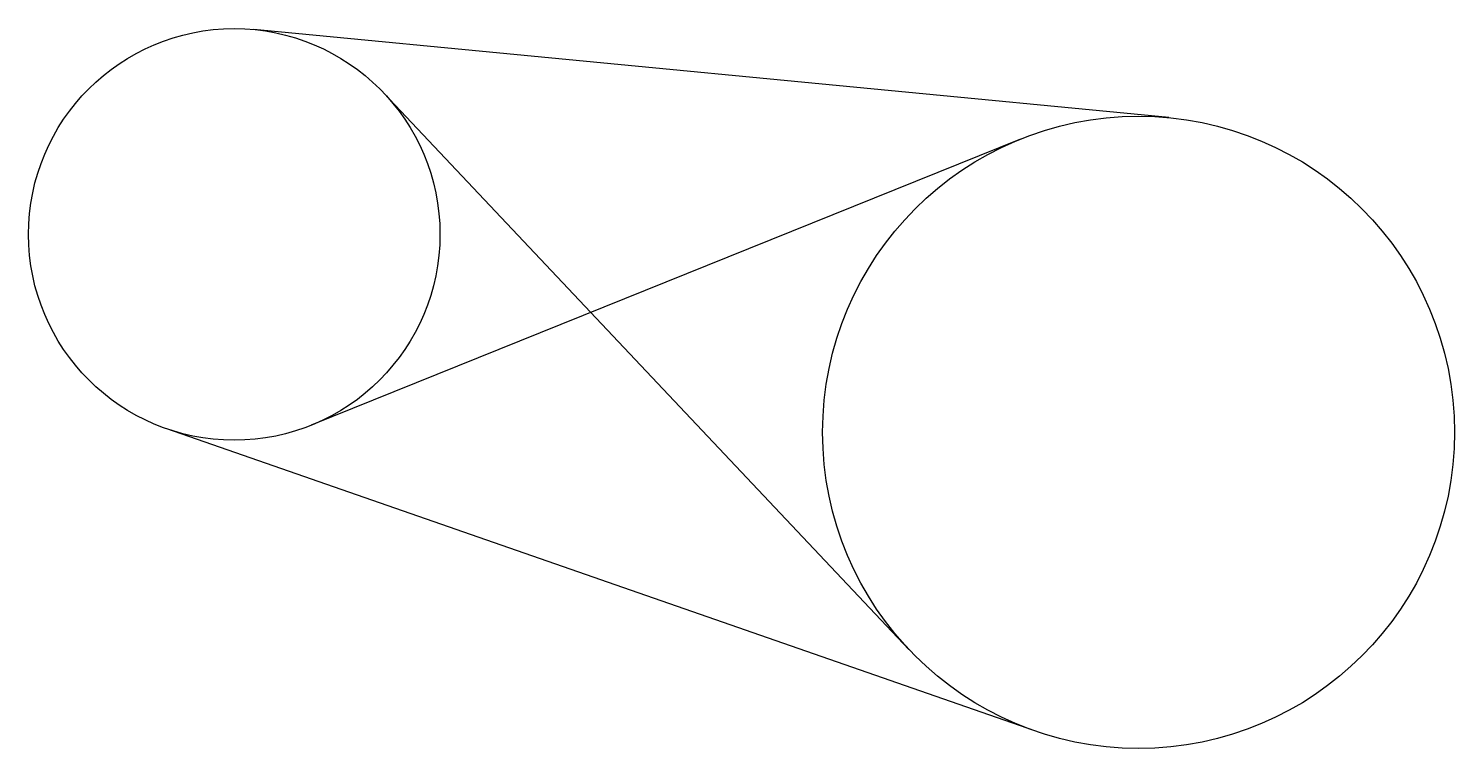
# Model space of a CAD drawing. Header units: millimetres. Extents: x 0.7 to 51.2, y -1.2 to 24.3.
import ezdxf

# ---------------------------------------------------------------- set-up
doc = ezdxf.new("R2010")
doc.units = ezdxf.units.MM
doc.header["$MEASUREMENT"] = 0
doc.layers.get('0').update_dxf_attribs({"lineweight": 25, "true_color": 0xffffff})

msp = doc.modelspace()

# ---------------------------------------------------------------- linework, layer by layer
for p, q in [((41.072, 21.129), (8.698, 24.247)), ((31.871, 2.324), (13.293, 21.998)), ((35.818, 20.369), (10.723, 10.248)), ((36.327, -0.56), (5.609, 10.124))]:
    msp.add_line(p, q)
for centre, radius in [((8, 17), 7.28), ((40, 10), 11.18)]:
    msp.add_circle(centre, radius)

doc.saveas('drawing.dxf')
